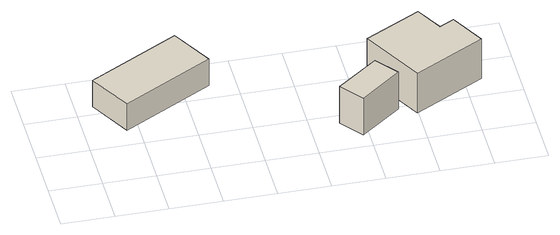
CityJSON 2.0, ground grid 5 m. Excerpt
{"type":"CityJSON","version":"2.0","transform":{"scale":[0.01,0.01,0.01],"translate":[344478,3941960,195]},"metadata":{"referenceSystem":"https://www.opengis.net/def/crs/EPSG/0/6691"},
"CityObjects":{
"building1":{"type":"Building","attributes":{"usage":"451","storeysAboveGround":1,"BuildingIDAttribute.prefecture":"14","BuildingIDAttribute.city":"14151","BuildingDetailAttribute.totalFloorArea":38.66,"BuildingDetailAttribute.buildingFootprintArea":38.66,"BuildingDetailAttribute.buildingStructureType":"601","BuildingDetailAttribute.buildingStructureOrgType":"1","BuildingDetailAttribute.orgUsage":"200","BuildingDetailAttribute.surveyYear":2015,"BuildingLandSlideRiskAttribute.description":"1","BuildingLandSlideRiskAttribute.areaType":"1"},"geometry":[{"type":"Solid","lod":"1","boundaries":[[[[0,1,2,3]],[[2,4,5,3]],[[1,6,4,2]],[[0,7,6,1]],[[3,5,7,0]],[[4,6,7,5]]]]}]},
"building2":{"type":"Building","attributes":{"usage":"451","measuredHeight":5.4,"storeysAboveGround":1,"BuildingIDAttribute.prefecture":"14","BuildingIDAttribute.city":"14151","BuildingDetailAttribute.totalFloorArea":13.79,"BuildingDetailAttribute.buildingFootprintArea":13.79,"BuildingDetailAttribute.buildingStructureType":"601","BuildingDetailAttribute.buildingStructureOrgType":"1","BuildingDetailAttribute.orgUsage":"200","BuildingDetailAttribute.surveyYear":2015,"BuildingLandSlideRiskAttribute.description":"1","BuildingLandSlideRiskAttribute.areaType":"1"},"geometry":[{"type":"Solid","lod":"1","boundaries":[[[[8,9,10,11]],[[10,12,13,11]],[[9,14,12,10]],[[8,15,14,9]],[[11,13,15,8]],[[12,14,15,13]]]]}]},
"building3":{"type":"Building","attributes":{"measuredHeight":5.2,"BuildingIDAttribute.prefecture":"14","BuildingIDAttribute.city":"14151","BuildingDetailAttribute.surveyYear":2015,"BuildingLandSlideRiskAttribute.description":"1","BuildingLandSlideRiskAttribute.areaType":"1"},"geometry":[{"type":"Solid","lod":"1","boundaries":[[[[16,17,18,19,20,21]],[[20,22,23,21]],[[19,24,22,20]],[[18,25,24,19]],[[17,26,25,18]],[[16,27,26,17]],[[21,23,27,16]],[[22,24,25,26,27,23]]]]}]}
},
"vertices":[
[965,1323,219],[1189,915,219],[322,438,219],[98,846,219],[322,438,519],[98,846,519],[1189,915,519],[965,1323,519],
[2638,568,101],[2806,350,101],[2411,44,101],[2242,262,101],[2411,44,517],[2242,262,517],[2806,350,517],[2638,568,517],
[3339,1003,3],[3481,1079,3],[3663,740,3],[2986,375,3],[2661,978,3],[3197,1266,3],[2661,978,450],[3197,1266,450],[2986,375,450],[3663,740,450],[3481,1079,450],[3339,1003,450]
]}
